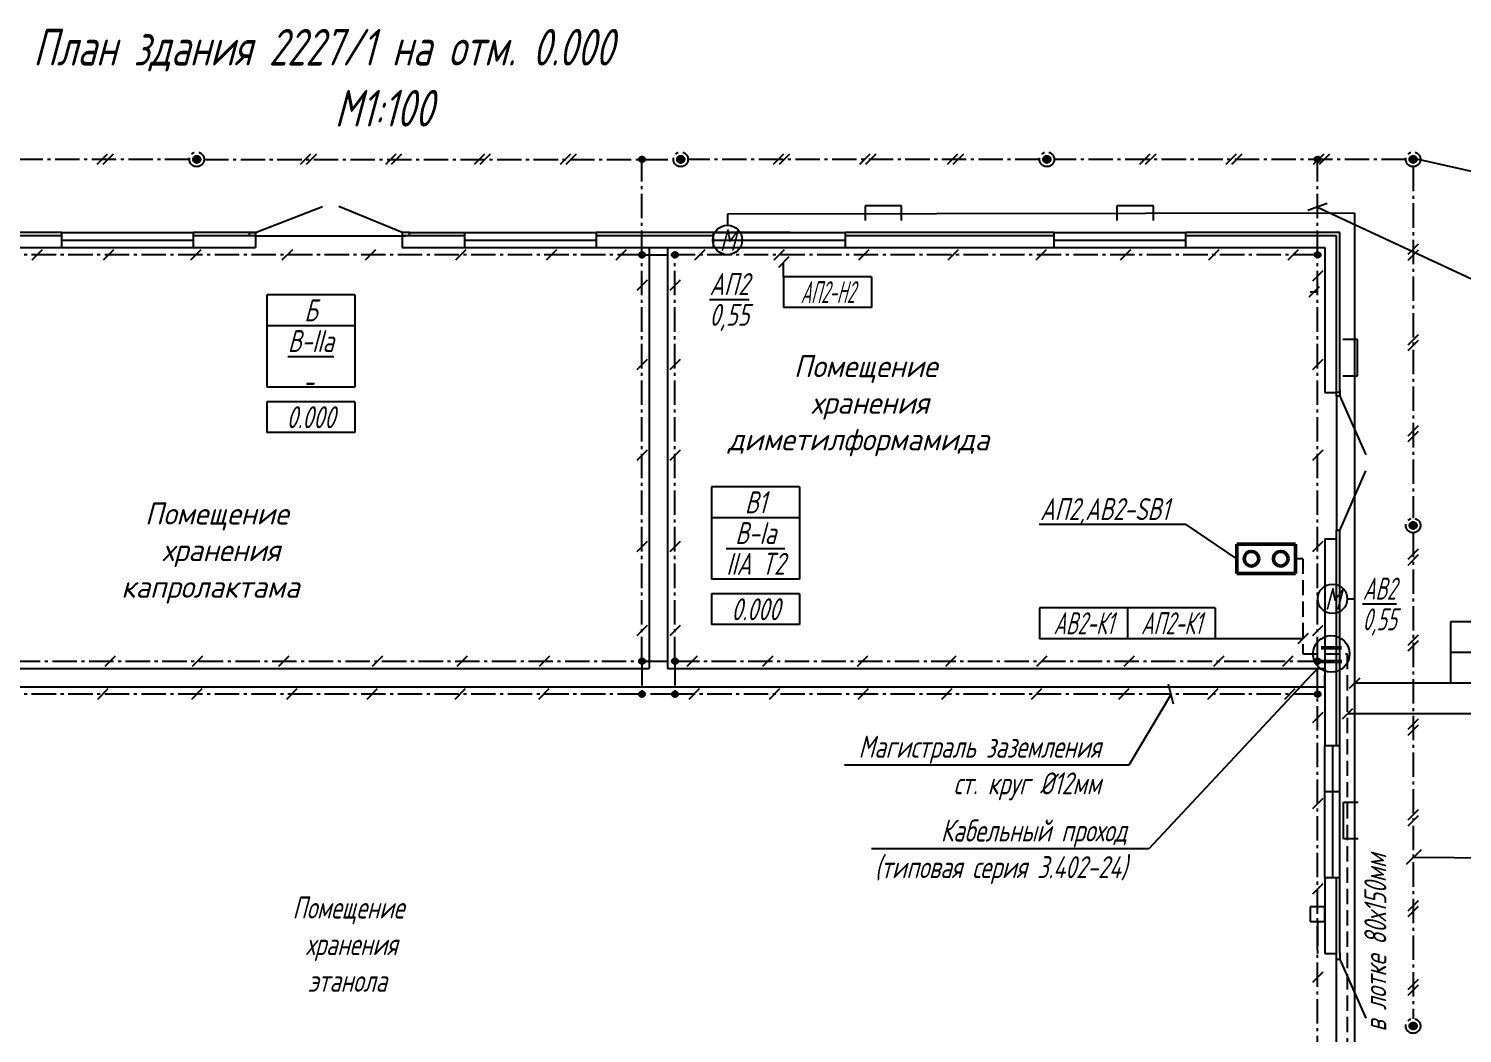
# Model space of a CAD drawing. Header units: millimetres. Extents: x 6735 to 13224, y -12144 to -9633.
# Drawn here: x 12263.8 to 12733.6, y -10425.7 to -10096.3 of the extents above; entities that cross this region are included whole.
import ezdxf
from ezdxf import colors
from ezdxf.entities.mleader import LeaderData, LeaderLine
from ezdxf.math import Vec2, Vec3

# ---------------------------------------------------------------- set-up
doc = ezdxf.new("R2010")
doc.units = ezdxf.units.MM
doc.linetypes.add('gost5', pattern=[7, 5, -2, 0])
doc.linetypes.add('gost6', pattern=[12, 8, -1.5, 1, -1.5])
for name, color, linetype, lineweight in [('Заземление (Вновь)', 6, 'gost6', 50), ('КаБель контрольный (Вновь)', 142, 'gost5', 60), ('КаБель силовой (Вновь)', 1, 'Continuous', 60), ('Линия выноска', 137, 'Continuous', 25), ('Рамка тонкая', 5, 'Continuous', 25), ('Строительный', 251, 'Continuous', 13), ('Текст', 2, 'Continuous', 25), ('Эл. аппараты (Вновь)', 93, 'Continuous', 50), ('ЭлектрооБорудование (Вновь)', 160, 'Continuous', 60)]:
    doc.layers.add(name, color=color, linetype=linetype, lineweight=lineweight)
doc.styles.add('Simplex', font='simplex.shx', dxfattribs={"width": 0.7, "oblique": 15})

# ---------------------------------------------------------------- blocks, each defined once
blk = doc.blocks.new('A$C629C7F59')
at = {"layer": 'Эл. аппараты (Вновь)'}
for p, q in [((0, 8), (0, 0)), ((4, 8), (0, 8)), ((4, 0), (4, 8)), ((0, 0), (4, 0))]:
    blk.add_line(p, q, dxfattribs=at)
for centre in [(2, 6), (2, 2)]:
    blk.add_circle(centre, 1, dxfattribs=at)
blk = doc.blocks.new('_None')
blk = doc.blocks.new('A$C11954CC4')
at = {"layer": 'Линия выноска', "color": 161}
for p, q in [((12, 4.2), (0, 4.2)), ((0, 4.2), (0, 0)), ((12, 4.2), (12, 0)), ((12, 0), (0, 0))]:
    blk.add_line(p, q, dxfattribs=at)
blk = doc.blocks.new('_Oblique')
at = {"color": 0, "lineweight": -2}
blk.add_line((-0.5, -0.5), (0.5, 0.5), dxfattribs=at)
blk = doc.blocks.new('A$C710D2D3C')
at = {"layer": 'Рамка тонкая'}
for p, q in [((0, 0), (0, 2)), ((0, 2), (5, 2)), ((5, 2), (5, 0))]:
    blk.add_line(p, q, dxfattribs=at)
blk = doc.blocks.new('_DotBlank')
at = {"color": 0, "linetype": 'ByBlock', "lineweight": -2}
blk.add_line((-0.5, 0), (-1, 0), dxfattribs=at)
blk.add_circle((0, 0), 0.5, dxfattribs=at)

msp = doc.modelspace()

# ---------------------------------------------------------------- hatches: boundary and pattern name
at = {"layer": 'Заземление (Вновь)', "lineweight": 25}
for points in [[(12320.10132, -10139.1869, 1), (12317.70132, -10139.1869, 1)], [(12478.69332, -10139.1869, 1), (12476.29332, -10139.1869, 1)], [(12598.69332, -10139.1869, 1), (12596.29332, -10139.1869, 1)], [(12718.69332, -10139.1869, 1), (12716.29332, -10139.1869, 1)], [(12718.69332, -10259.1869, 1), (12716.29332, -10259.1869, 1)], [(12718.69332, -10423.2509, 1), (12716.29332, -10423.2509, 1)]]:
    msp.add_hatch(color=256, dxfattribs=at).paths.add_polyline_path(points)
h = msp.add_hatch(color=256, dxfattribs=at)
h.paths.add_polyline_path([(12464.80843, -10138.2269), (12464.80843, -10139.1869), (12465.76843, -10139.1869, 0.414213562)])
h.paths.add_polyline_path([(12464.80843, -10138.2269, 0.414213562), (12463.84843, -10139.1869), (12464.80843, -10139.1869)])
h.paths.add_polyline_path([(12465.76843, -10139.1869), (12464.80843, -10139.1869), (12463.84843, -10139.1869, 1)])
h = msp.add_hatch(color=256, dxfattribs=at)
h.paths.add_polyline_path([(12686.19732, -10138.2269), (12686.19732, -10139.1869), (12687.15732, -10139.1869, 0.414213562)])
h.paths.add_polyline_path([(12686.19732, -10138.2269, 0.414213562), (12685.23732, -10139.1869), (12686.19732, -10139.1869)])
h.paths.add_polyline_path([(12687.15732, -10139.1869), (12686.19732, -10139.1869), (12685.23732, -10139.1869, 1)])
h = msp.add_hatch(color=256, dxfattribs=at)
h.paths.add_polyline_path([(12464.80843, -10169.5229), (12464.80843, -10170.4829), (12465.76843, -10170.4829, 0.414213562)])
h.paths.add_polyline_path([(12464.80843, -10169.5229, 0.414213562), (12463.84843, -10170.4829), (12464.80843, -10170.4829)])
h.paths.add_polyline_path([(12465.76843, -10170.4829), (12464.80843, -10170.4829), (12463.84843, -10170.4829, 1)])
h = msp.add_hatch(color=256, dxfattribs=at)
h.paths.add_polyline_path([(12475.61955, -10169.5229), (12475.61955, -10170.4829), (12476.57955, -10170.4829, 0.414213562)])
h.paths.add_polyline_path([(12475.61955, -10169.5229, 0.414213562), (12474.65955, -10170.4829), (12475.61955, -10170.4829)])
h.paths.add_polyline_path([(12476.57955, -10170.4829), (12475.61955, -10170.4829), (12474.65955, -10170.4829, 1)])
h = msp.add_hatch(color=256, dxfattribs=at)
h.paths.add_polyline_path([(12686.19732, -10169.5229), (12686.19732, -10170.4829), (12687.15732, -10170.4829, 0.414213562)])
h.paths.add_polyline_path([(12686.19732, -10169.5229, 0.414213562), (12685.23732, -10170.4829), (12686.19732, -10170.4829)])
h.paths.add_polyline_path([(12687.15732, -10170.4829), (12686.19732, -10170.4829), (12685.23732, -10170.4829, 1)])
h = msp.add_hatch(color=256, dxfattribs=at)
h.paths.add_polyline_path([(12464.80843, -10302.7229), (12464.80843, -10303.6829), (12465.76843, -10303.6829, 0.414213562)])
h.paths.add_polyline_path([(12464.80843, -10302.7229, 0.414213562), (12463.84843, -10303.6829), (12464.80843, -10303.6829)])
h.paths.add_polyline_path([(12465.76843, -10303.6829), (12464.80843, -10303.6829), (12463.84843, -10303.6829, 1)])
h = msp.add_hatch(color=256, dxfattribs=at)
h.paths.add_polyline_path([(12475.61955, -10302.7229), (12475.61955, -10303.6829), (12476.57955, -10303.6829, 0.414213562)])
h.paths.add_polyline_path([(12475.61955, -10302.7229, 0.414213562), (12474.65955, -10303.6829), (12475.61955, -10303.6829)])
h.paths.add_polyline_path([(12476.57955, -10303.6829), (12475.61955, -10303.6829), (12474.65955, -10303.6829, 1)])
h = msp.add_hatch(color=256, dxfattribs=at)
h.paths.add_polyline_path([(12686.19732, -10302.7229), (12686.19732, -10303.6829), (12687.15732, -10303.6829, 0.414213562)])
h.paths.add_polyline_path([(12686.19732, -10302.7229, 0.414213562), (12685.23732, -10303.6829), (12686.19732, -10303.6829)])
h.paths.add_polyline_path([(12687.15732, -10303.6829), (12686.19732, -10303.6829), (12685.23732, -10303.6829, 1)])
h = msp.add_hatch(color=256, dxfattribs=at)
h.paths.add_polyline_path([(12464.80843, -10313.5229), (12464.80843, -10314.4829), (12465.76843, -10314.4829, 0.414213562)])
h.paths.add_polyline_path([(12464.80843, -10313.5229, 0.414213562), (12463.84843, -10314.4829), (12464.80843, -10314.4829)])
h.paths.add_polyline_path([(12465.76843, -10314.4829), (12464.80843, -10314.4829), (12463.84843, -10314.4829, 1)])
h = msp.add_hatch(color=256, dxfattribs=at)
h.paths.add_polyline_path([(12475.61955, -10313.5229), (12475.61955, -10314.4829), (12476.57955, -10314.4829, 0.414213562)])
h.paths.add_polyline_path([(12475.61955, -10313.5229, 0.414213562), (12474.65955, -10314.4829), (12475.61955, -10314.4829)])
h.paths.add_polyline_path([(12476.57955, -10314.4829), (12475.61955, -10314.4829), (12474.65955, -10314.4829, 1)])
h = msp.add_hatch(color=256, dxfattribs=at)
h.paths.add_polyline_path([(12686.19732, -10313.5229), (12686.19732, -10314.4829), (12687.15732, -10314.4829, 0.414213562)])
h.paths.add_polyline_path([(12686.19732, -10313.5229, 0.414213562), (12685.23732, -10314.4829), (12686.19732, -10314.4829)])
h.paths.add_polyline_path([(12687.15732, -10314.4829), (12686.19732, -10314.4829), (12685.23732, -10314.4829, 1)])

# ---------------------------------------------------------------- linework, layer by layer
for p, q in [((12289.59933, -10137.48984), (12286.20522, -10140.88396)), ((12291.51933, -10137.48984), (12288.12522, -10140.88396)), ((12356.22473, -10137.48984), (12352.83062, -10140.88396)), ((12358.14473, -10137.48984), (12354.75062, -10140.88396)), ((12384.10713, -10137.48984), (12380.71302, -10140.88396)), ((12386.02713, -10137.48984), (12382.63302, -10140.88396)), ((12413.19295, -10137.48984), (12409.79884, -10140.88396)), ((12415.11295, -10137.48984), (12411.71884, -10140.88396)), ((12441.34488, -10137.48984), (12437.95076, -10140.88396)), ((12443.26488, -10137.48984), (12439.87076, -10140.88396)), ((12511.2231, -10137.48984), (12507.82899, -10140.88396)), ((12513.1431, -10137.48984), (12509.74899, -10140.88396)), ((12539.50665, -10137.48984), (12536.11254, -10140.88396)), ((12541.42665, -10137.48984), (12538.03254, -10140.88396)), ((12568.19133, -10137.48984), (12564.79722, -10140.88396)), ((12570.11133, -10137.48984), (12566.71722, -10140.88396)), ((12631.2231, -10137.48984), (12627.82899, -10140.88396)), ((12633.1431, -10137.48984), (12629.74899, -10140.88396)), ((12659.50665, -10137.48984), (12656.11254, -10140.88396)), ((12661.42665, -10137.48984), (12658.03254, -10140.88396)), ((12688.19133, -10137.48984), (12684.79722, -10140.88396)), ((12690.11133, -10137.48984), (12686.71722, -10140.88396)), ((12316.50132, -10139.1869), (12201.30132, -10139.1869)), ((12321.30132, -10139.1869), (12475.09332, -10139.1869)), ((12464.80843, -10170.4829), (12464.80843, -10139.1869)), ((12595.09332, -10139.1869), (12479.89332, -10139.1869)), ((12715.09332, -10139.1869), (12599.89332, -10139.1869)), ((12686.19732, -10170.4829), (12686.19732, -10139.1869)), ((12717.49332, -10141.5869), (12717.49332, -10256.7869)), ((12464.80843, -10170.4829), (12259.60843, -10170.4829)), ((12268.22444, -10168.78584), (12264.83033, -10172.17996)), ((12291.67452, -10168.78584), (12288.2804, -10172.17996)), ((12320.24352, -10168.78584), (12316.8494, -10172.17996)), ((12350.23764, -10168.78584), (12346.84352, -10172.17996)), ((12377.50517, -10168.78584), (12374.11106, -10172.17996)), ((12407.09042, -10168.78584), (12403.69631, -10172.17996)), ((12436.7759, -10168.78584), (12433.38178, -10172.17996)), ((12459.6681, -10168.78584), (12456.27398, -10172.17996)), ((12464.80843, -10303.6829), (12464.80843, -10170.4829)), ((12464.80843, -10170.4829), (12475.61955, -10170.4829)), ((12686.19732, -10170.4829), (12475.61955, -10170.4829)), ((12475.61955, -10303.6829), (12475.61955, -10170.4829)), ((12485.36464, -10168.78584), (12481.97053, -10172.17996)), ((12511.41765, -10168.78584), (12508.02354, -10172.17996)), ((12539.19379, -10168.78584), (12535.79968, -10172.17996)), ((12568.46026, -10168.78584), (12565.06615, -10172.17996)), ((12597.21039, -10168.78584), (12593.81628, -10172.17996)), ((12624.92736, -10168.78584), (12621.53325, -10172.17996)), ((12653.84944, -10168.78584), (12650.45533, -10172.17996)), ((12679.84497, -10168.78584), (12676.45086, -10172.17996)), ((12686.19732, -10303.6829), (12686.19732, -10170.4829)), ((12719.19037, -10167.01151), (12715.79626, -10170.40563)), ((12719.19037, -10168.93151), (12715.79626, -10172.32563)), ((12687.89437, -10175.70374), (12684.50026, -10179.09785)), ((12466.47975, -10178.78421), (12463.08564, -10182.17832)), ((12477.29086, -10178.78421), (12473.89675, -10182.17832)), ((12719.19037, -10196.68168), (12715.79626, -10200.07579)), ((12719.19037, -10198.60168), (12715.79626, -10201.99579)), ((12466.47975, -10204.76692), (12463.08564, -10208.16104)), ((12477.29086, -10204.76692), (12473.89675, -10208.16104)), ((12687.89437, -10204.76692), (12684.50026, -10208.16104)), ((12719.19037, -10226.4902), (12715.79626, -10229.88431)), ((12719.19037, -10228.4102), (12715.79626, -10231.80431)), ((12466.47975, -10234.49979), (12463.08564, -10237.8939)), ((12477.29086, -10234.49979), (12473.89675, -10237.8939)), ((12687.89437, -10234.49979), (12684.50026, -10237.8939)), ((12466.47975, -10264.39137), (12463.08564, -10267.78548)), ((12477.29086, -10264.39137), (12473.89675, -10267.78548)), ((12687.89437, -10264.39137), (12684.50026, -10267.78548)), ((12717.49332, -10261.5869), (12717.49332, -10420.8509)), ((12719.19037, -10266.94379), (12715.79626, -10270.3379)), ((12719.19037, -10268.86379), (12715.79626, -10272.2579)), ((12466.47975, -10291.98355), (12463.08564, -10295.37767)), ((12477.29086, -10291.98355), (12473.89675, -10295.37767)), ((12687.89437, -10291.98355), (12684.50026, -10295.37767)), ((12719.19037, -10295.12288), (12715.79626, -10298.51699)), ((12719.19037, -10297.04288), (12715.79626, -10300.43699)), ((12292.13845, -10301.98584), (12288.74433, -10305.37996)), ((12320.83327, -10301.98584), (12317.43916, -10305.37996)), ((12349.09315, -10301.98584), (12345.69903, -10305.37996)), ((12379.7444, -10301.98584), (12376.35029, -10305.37996)), ((12407.56957, -10301.98584), (12404.17545, -10305.37996)), ((12434.52508, -10301.98584), (12431.13096, -10305.37996)), ((12482.88077, -10301.98584), (12479.48666, -10305.37996)), ((12507.6625, -10301.98584), (12504.26839, -10305.37996)), ((12538.74846, -10301.98584), (12535.35435, -10305.37996)), ((12567.66064, -10301.98584), (12564.26653, -10305.37996)), ((12597.44223, -10301.98584), (12594.04812, -10305.37996)), ((12626.13682, -10301.98584), (12622.7427, -10305.37996)), ((12655.4837, -10301.98584), (12652.08959, -10305.37996)), ((12678.09165, -10301.98584), (12674.69754, -10305.37996)), ((12259.60843, -10303.6829), (12464.80843, -10303.6829)), ((12464.80843, -10303.6829), (12464.80843, -10314.4829)), ((12464.80843, -10303.6829), (12475.61955, -10303.6829)), ((12475.61955, -10303.6829), (12686.19732, -10303.6829)), ((12475.61955, -10303.6829), (12475.61955, -10314.4829)), ((12686.19732, -10314.4829), (12686.19732, -10303.6829)), ((12464.80843, -10314.4829), (12259.60843, -10314.4829)), ((12289.74731, -10312.78584), (12286.3532, -10316.17996)), ((12320.61568, -10312.78584), (12317.22156, -10316.17996)), ((12351.70163, -10312.78584), (12348.30752, -10316.17996)), ((12378.00532, -10312.78584), (12374.61121, -10316.17996)), ((12406.91726, -10312.78584), (12403.52315, -10316.17996)), ((12434.30772, -10312.78584), (12430.91361, -10316.17996)), ((12475.61955, -10314.4829), (12464.80843, -10314.4829)), ((12686.19732, -10314.4829), (12475.61955, -10314.4829)), ((12483.53283, -10312.78584), (12480.13872, -10316.17996)), ((12509.83628, -10312.78584), (12506.44217, -10316.17996)), ((12538.96581, -10312.78584), (12535.5717, -10316.17996)), ((12566.35627, -10312.78584), (12562.96216, -10316.17996)), ((12595.70316, -10312.78584), (12592.30905, -10316.17996)), ((12624.39774, -10312.78584), (12621.00363, -10316.17996)), ((12653.52728, -10312.78584), (12650.13316, -10316.17996)), ((12678.74396, -10312.78584), (12675.34984, -10316.17996)), ((12686.19732, -10530.4349), (12686.19732, -10314.4829)), ((12687.89437, -10320.51499), (12684.50026, -10323.9091)), ((12719.19037, -10322.71902), (12715.79626, -10326.11314)), ((12719.19037, -10324.63902), (12715.79626, -10328.03314)), ((12687.89437, -10348.62669), (12684.50026, -10352.0208)), ((12719.19037, -10352.38918), (12715.79626, -10355.7833)), ((12719.19037, -10354.30918), (12715.79626, -10357.7033)), ((12687.89437, -10376.68062), (12684.50026, -10380.07474)), ((12719.19037, -10382.19771), (12715.79626, -10385.59182)), ((12719.19037, -10384.11771), (12715.79626, -10387.51182)), ((12686.20843, -10388.97595), (12686.20843, -10399.43125)), ((12687.89437, -10405.56961), (12684.50026, -10408.96373)), ((12719.19037, -10407.95513), (12715.79626, -10411.34924)), ((12719.19037, -10409.87513), (12715.79626, -10413.26924))]:
    msp.add_line(p, q, dxfattribs=at)
for centre, radius in [((12318.90132, -10139.1869), 2.4), ((12318.90132, -10139.1869), 1.2), ((12477.49332, -10139.1869), 2.4), ((12477.49332, -10139.1869), 1.2), ((12597.49332, -10139.1869), 2.4), ((12597.49332, -10139.1869), 1.2), ((12717.49332, -10139.1869), 2.4), ((12717.49332, -10139.1869), 1.2), ((12464.80843, -10139.1869), 0.96), ((12686.19732, -10139.1869), 0.96), ((12464.80843, -10170.4829), 0.96), ((12475.61955, -10170.4829), 0.96), ((12686.19732, -10170.4829), 0.96), ((12717.49332, -10259.1869), 2.4), ((12717.49332, -10259.1869), 1.2), ((12464.80843, -10303.6829), 0.96), ((12475.61955, -10303.6829), 0.96), ((12686.19732, -10303.6829), 0.96), ((12464.80843, -10314.4829), 0.96), ((12475.61955, -10314.4829), 0.96), ((12686.19732, -10314.4829), 0.96), ((12717.49332, -10423.2509), 2.4), ((12717.49332, -10423.2509), 1.2)]:
    msp.add_circle(centre, radius, dxfattribs=at)
at = {"layer": 'КаБель контрольный (Вновь)', "lineweight": 25}
for p, q in [((12681.39732, -10270.0829), (12678.99732, -10270.0829)), ((12681.39732, -10270.0829), (12681.39732, -10301.2829)), ((12681.39732, -10301.2829), (12695.89332, -10301.2829)), ((12695.89332, -10301.2829), (12695.89332, -10684.1309))]:
    msp.add_line(p, q, dxfattribs=at)
at = {"layer": 'КаБель силовой (Вновь)', "lineweight": 25}
for p, q in [((12698.29332, -10156.83946), (12492.81746, -10157.131)), ((12698.29332, -10156.83946), (12698.29332, -10686.5309)), ((12492.81746, -10157.131), (12492.81746, -10160.79868)), ((12686.19732, -10182.70337), (12683.79732, -10182.70337)), ((12695.91573, -10283.22717), (12698.29332, -10283.22717))]:
    msp.add_line(p, q, dxfattribs=at)
at = {"layer": 'КаБель силовой (Вновь)', "color": 3, "lineweight": 50}
for p, q in [((12694.05816, -10299.2441), (12687.36997, -10299.2441)), ((12694.18701, -10303.73325), (12687.49882, -10303.73325))]:
    msp.add_line(p, q, dxfattribs=at)
at = {"layer": 'Линия выноска', "color": 161, "lineweight": 25}
for p, q in [((12512.92029, -10171.18584), (12509.52618, -10174.57996)), ((12511.22324, -10177.6829), (12511.22324, -10172.8829)), ((12686.70948, -10181.00631), (12683.31537, -10184.40042)), ((12652.59732, -10296.2429), (12681.39732, -10296.2429)), ((12683.09437, -10294.54584), (12679.70026, -10297.93996)), ((12699.99037, -10309.18581), (12696.59626, -10312.57993)), ((12731.89332, -10310.8829), (12698.29332, -10310.88287)), ((12697.59037, -10319.26584), (12694.19626, -10322.65996)), ((12765.49332, -10320.9629), (12695.89332, -10320.9629))]:
    msp.add_line(p, q, dxfattribs=at)
at = {"layer": 'Линия выноска', "lineweight": 25}
for p, q in [((12341.87231, -10183.61922), (12341.87231, -10193.69922)), ((12370.67231, -10183.61922), (12341.87231, -10183.61922)), ((12370.67231, -10183.61922), (12370.67231, -10193.69922)), ((12341.87231, -10193.69922), (12341.87231, -10213.85922)), ((12370.67231, -10193.69922), (12341.87231, -10193.69922)), ((12370.67231, -10193.69922), (12370.67231, -10213.85922)), ((12370.67231, -10213.85922), (12341.87231, -10213.85922)), ((12341.87231, -10218.65922), (12341.87231, -10228.73922)), ((12370.67231, -10218.65922), (12341.87231, -10218.65922)), ((12370.67231, -10218.65922), (12370.67231, -10228.73922)), ((12370.67231, -10228.73922), (12341.87231, -10228.73922)), ((12487.61955, -10246.5629), (12487.61955, -10256.6429)), ((12516.41955, -10246.5629), (12487.61955, -10246.5629)), ((12516.41955, -10246.5629), (12516.41955, -10256.6429)), ((12487.61955, -10256.6429), (12487.61955, -10276.8029)), ((12516.41955, -10256.6429), (12487.61955, -10256.6429)), ((12516.41955, -10256.6429), (12516.41955, -10276.8029)), ((12516.41955, -10276.8029), (12487.61955, -10276.8029)), ((12487.61955, -10281.6029), (12487.61955, -10291.6829)), ((12516.41955, -10281.6029), (12487.61955, -10281.6029)), ((12516.41955, -10281.6029), (12516.41955, -10291.6829)), ((12516.41955, -10291.6829), (12487.61955, -10291.6829))]:
    msp.add_line(p, q, dxfattribs=at)
at = {"layer": 'Строительный', "lineweight": 25, "ltscale": 100}
for p, q in [((12338.20843, -10163.1869), (12360.14675, -10154.63803)), ((12386.20843, -10163.1869), (12365.42575, -10154.63803)), ((12274.60843, -10164.2429), (12197.84171, -10164.2429)), ((12274.60843, -10163.1869), (12200.63204, -10163.1869)), ((12274.60843, -10163.1869), (12317.80843, -10163.1869)), ((12274.60843, -10163.1869), (12274.60843, -10168.0829)), ((12274.60843, -10165.6349), (12317.80843, -10165.6349)), ((12338.20843, -10163.1869), (12317.80843, -10163.1869)), ((12317.80843, -10168.0829), (12317.80843, -10163.1869)), ((12338.20843, -10164.2429), (12317.80843, -10164.2429)), ((12336.08826, -10163.1869), (12338.20843, -10163.1869)), ((12336.08826, -10163.1869), (12336.08826, -10164.2429)), ((12338.20843, -10163.1869), (12338.20843, -10168.0829)), ((12338.20843, -10164.2429), (12386.20843, -10164.2429)), ((12388.5974, -10163.1869), (12386.20843, -10163.1869)), ((12386.20843, -10163.1869), (12386.20843, -10168.0829)), ((12406.60843, -10164.2429), (12386.20843, -10164.2429)), ((12386.20843, -10164.2429), (12387.31711, -10164.2429)), ((12388.5974, -10164.2429), (12388.5974, -10163.1869)), ((12388.5974, -10163.1869), (12406.60843, -10163.1869)), ((12406.60843, -10163.1869), (12406.60843, -10168.0829)), ((12406.60843, -10163.1869), (12449.80843, -10163.1869)), ((12406.60843, -10165.6349), (12449.80843, -10165.6349)), ((12513.40843, -10163.1869), (12449.80843, -10163.1869)), ((12449.80843, -10163.1869), (12449.80843, -10168.0829)), ((12488.24887, -10164.2429), (12449.80843, -10164.2429)), ((12488.24887, -10163.1869), (12531.44887, -10163.1869)), ((12488.24887, -10168.0829), (12488.24887, -10163.1869)), ((12488.24887, -10165.6349), (12531.44887, -10165.6349)), ((12599.80843, -10163.1869), (12531.44887, -10163.1869)), ((12531.44887, -10168.0829), (12531.44887, -10163.1869)), ((12599.80843, -10164.2429), (12531.44887, -10164.2429)), ((12599.80843, -10163.1869), (12599.80843, -10168.0829)), ((12599.80843, -10163.1869), (12643.00843, -10163.1869)), ((12599.80843, -10165.6349), (12643.00843, -10165.6349)), ((12693.49332, -10163.1869), (12643.00843, -10163.1869)), ((12643.00843, -10168.0829), (12643.00843, -10163.1869)), ((12692.43732, -10164.2429), (12643.00843, -10164.2429)), ((12692.43732, -10216.80646), (12692.43732, -10164.2429)), ((12693.49332, -10215.6185), (12693.49332, -10163.1869)), ((12200.63204, -10168.0829), (12274.60843, -10168.0829)), ((12274.60843, -10168.0829), (12317.80843, -10168.0829)), ((12317.80843, -10168.0829), (12338.20843, -10168.0829)), ((12386.20843, -10168.0829), (12406.60843, -10168.0829)), ((12406.60843, -10168.0829), (12449.80843, -10168.0829)), ((12449.80843, -10168.0829), (12513.40843, -10168.0829)), ((12467.20843, -10168.0829), (12467.20843, -10306.0829)), ((12473.19732, -10168.0829), (12473.19732, -10306.0829)), ((12488.24887, -10168.0829), (12531.44887, -10168.0829)), ((12531.44887, -10168.0829), (12599.80843, -10168.0829)), ((12599.80843, -10168.0829), (12643.00843, -10168.0829)), ((12643.00843, -10168.0829), (12688.59732, -10168.0829)), ((12688.59732, -10168.0829), (12688.59732, -10215.6185)), ((12688.59732, -10215.6185), (12692.43732, -10215.6185)), ((12693.49332, -10215.6185), (12692.43732, -10215.6185)), ((12693.49332, -10216.80646), (12692.43732, -10216.80646)), ((12692.43732, -10216.80646), (12692.43732, -10260.82817)), ((12693.49332, -10214.68628), (12693.49332, -10216.80646)), ((12693.49332, -10216.80646), (12702.04218, -10236.04679)), ((12693.49332, -10260.82817), (12702.04218, -10241.32578)), ((12688.59732, -10263.6185), (12688.59732, -10331.38493)), ((12688.59732, -10263.6185), (12692.43732, -10263.6185)), ((12692.43732, -10331.38493), (12692.43732, -10260.82817)), ((12693.49332, -10260.82817), (12692.43732, -10260.82817)), ((12693.49332, -10263.6185), (12693.49332, -10260.82817)), ((12693.49332, -10331.38493), (12693.49332, -10263.6185)), ((12257.20843, -10306.0829), (12467.20843, -10306.0829)), ((12473.19732, -10306.0829), (12688.59732, -10306.0829)), ((12688.59732, -10312.0829), (12688.59732, -10308.2429)), ((12107.79732, -10312.0829), (12688.59732, -10312.0829)), ((12688.59732, -10312.0829), (12688.59732, -10312.0829)), ((12693.49332, -10331.38493), (12688.59732, -10331.38493)), ((12688.59732, -10374.58493), (12688.59732, -10331.38493)), ((12691.04532, -10331.38493), (12691.04532, -10374.58493)), ((12693.49332, -10374.58493), (12693.49332, -10331.38493)), ((12693.49332, -10374.58493), (12693.49332, -10331.38493)), ((12688.59732, -10346.37489), (12693.49332, -10346.37489)), ((12688.59732, -10374.58493), (12688.59732, -10399.43125)), ((12688.59732, -10374.58493), (12693.49332, -10374.58493)), ((12692.43732, -10401.41637), (12692.43732, -10374.58493)), ((12693.49332, -10399.43125), (12693.49332, -10374.58493)), ((12688.59732, -10384.17595), (12683.79732, -10384.17595)), ((12683.79732, -10384.17595), (12683.79732, -10388.97595)), ((12688.59732, -10388.97595), (12688.59732, -10384.17595)), ((12683.79732, -10388.97595), (12688.59732, -10388.97595)), ((12688.59732, -10399.43125), (12692.43732, -10399.43125)), ((12693.49332, -10399.2962), (12693.49332, -10401.41637)), ((12693.49332, -10401.41637), (12692.43732, -10401.41637)), ((12692.43732, -10445.43809), (12692.43732, -10401.41637)), ((12693.49332, -10401.41637), (12702.04218, -10420.6567))]:
    msp.add_line(p, q, dxfattribs=at)
at = {"layer": 'ЭлектрооБорудование (Вновь)', "lineweight": 25}
for centre in [(12492.81746, -10165.6349), (12691.07951, -10283.22717)]:
    msp.add_circle(centre, 4.83622, dxfattribs=at)

# ---------------------------------------------------------------- block references
at = {"lineweight": 25, "xscale": 2.4, "yscale": 2.4, "zscale": 2.4, "rotation": 90}
msp.add_blockref('A$C629C7F59', (12678.91332, -10274.8831), dxfattribs=at)
at = {"layer": 'КаБель силовой (Вновь)', "lineweight": 25, "yscale": 2.4, "zscale": 2.4}
for name, p, xscale in [('A$C710D2D3C', (12549.8954, -10159.20659), -2.4), ('A$C710D2D3C', (12632.38304, -10159.20659), -2.4), ('A$C11954CC4', (12511.22327, -10187.76287), 2.4), ('A$C11954CC4', (12595.06976, -10296.29052), 2.4), ('A$C11954CC4', (12623.86976, -10296.29052), 2.4), ('A$C11954CC4', (12729.76804, -10300.84258), 2.4), ('A$C11954CC4', (12729.76804, -10310.88819), 2.4)]:
    msp.add_blockref(name, p, dxfattribs=dict(at, xscale=xscale))
for p, xscale, rotation in [((12694.50495, -10210.17657), -2.4, 270), ((12699.49332, -10361.91282), 2.4, 90)]:
    msp.add_blockref('A$C710D2D3C', p, dxfattribs=dict(at, xscale=xscale, rotation=rotation))

# ---------------------------------------------------------------- texts
at = {"layer": 'Текст', "lineweight": 25, "style": 'Simplex', "oblique": 15, "width": 0.7}
msp.add_text('в лотке 80х150мм', height=7.2, rotation=90, dxfattribs=at).set_placement((12708.71732, -10425.08565))
at = {"layer": 'Текст', "lineweight": 25, "style": 'Simplex'}
for s, width, insert, char_height, attachment_point in [('\\pi47.49853;План здания 2227/1 на отм. 0.000\\P\\pi146.29853;М1:100', 335.2, (12217.78961, -10112.42801), 12, 4), ('\\A1;\\SАП2/0,55;', 3.5, (12493.39562, -10185.10506), 7.2, 5), ('{\\W0.5;АП2-Н2}', 3.5, (12525.62324, -10182.7229), 7.2, 5), ('Б', 3.5, (12356.27231, -10188.65922), 7.2, 5), ('\\A1;\\SВ-IIа/_;', 3.5, (12356.27231, -10203.77922), 7.2, 5), ('\\pi-5.86714;{\\W0.9;Помещение \\P\\pi-0.18451;хранения \\P\\pi-27.46011;диметилформамида}', 43.5, (12520.43356, -10219.94552), 7.2, 4), ('0.000', 3.5, (12356.27231, -10223.69922), 7.2, 5), ('В1', 3.5, (12502.01955, -10251.6029), 7.2, 5), ('\\pi-5.86714;{\\W0.9;Помещение \\P\\pi-0.18451;хранения \\P\\pi-13.60736;капролактама}', 43.5, (12307.80852, -10268.24816), 7.2, 4), ('\\A1;\\SВ-Iа/IIA T2;', 3.5, (12502.01955, -10266.7229), 7.2, 5), ('\\A1;{\\W0.6;\\SАВ2/0,55;}', 3.5, (12706.4895, -10284.9145), 7.2, 5), ('0.000', 3.5, (12502.01955, -10286.6429), 7.2, 5), ('{\\W0.6;АВ2-К1}', 3.5, (12609.46973, -10291.25055), 7.2, 5), ('{\\W0.6;АП2-К1}', 3.5, (12638.26973, -10291.25055), 7.2, 5), ('\\pi0.17066;Помещение \\P\\pi4.54692;хранения \\P\\pi5.28472;этанола', 43.5, (12350.08653, -10396.42106), 7.2, 4)]:
    msp.add_mtext_dynamic_manual_height_columns(s, width=width, gutter_width=12.5, heights=[0], dxfattribs=dict(at, insert=insert, char_height=char_height, attachment_point=attachment_point))
at = {"layer": 'ЭлектрооБорудование (Вновь)', "lineweight": 25, "char_height": 7.2, "attachment_point": 5, "style": 'Simplex'}
for insert in [(12492.81746, -10165.6349), (12691.07951, -10283.22717)]:
    msp.add_mtext_dynamic_manual_height_columns('М', width=3.0147096, gutter_width=12.5, heights=[0], dxfattribs=dict(at, insert=insert))

# ---------------------------------------------------------------- leaders
at = {"layer": 'Линия выноска', "lineweight": 25}
ml = msp.add_multileader_mtext('Standard', dxfattribs=at)
ml.set_content('Верт. заземлитель \\Pст. круг %%C18мм, L=5м', color=2, style='Simplex')
ml.set_leader_properties()
ml.set_arrow_properties(name='NONE')
ml.build(insert=Vec2(0, 0))
ml.multileader.update_dxf_attribs({"text_left_attachment_type": 6, "text_right_attachment_type": 6, "dogleg_length": 0.62405, "arrow_head_size": 1.44})
ctx = ml.context
ctx.base_point, ctx.char_height, ctx.arrow_head_size, ctx.landing_gap_size, ctx.plane_origin = Vec3(12778.07388, -10152.29999), 7.2, 1.44, 4.8, Vec3(12815.13187, -10095.80691)
ctx.left_attachment, ctx.right_attachment = 6, 6
notes = []
notes.append((ctx, [(0, (1, 1, 0), (12777.32502, -10152.29999), (1, 0), 0.74886, [(0, [(12717.67564, -10138.77588)], 0, [])])]))
ctx.mtext.insert, ctx.mtext.flow_direction = Vec3(12782.87388, -10142.69999), 5
ml = msp.add_multileader_mtext('Standard', dxfattribs=at)
ml.set_content('Ввод в здание \\Pст. круг %%C16мм', color=2, style='Simplex')
ml.set_leader_properties()
ml.set_arrow_properties(name='OBLIQUE')
ml.build(insert=Vec2(0, 0))
ml.multileader.update_dxf_attribs({"text_left_attachment_type": 6, "text_right_attachment_type": 6, "dogleg_length": 0.62405, "arrow_head_size": 4.8})
ctx = ml.context
ctx.base_point, ctx.char_height, ctx.arrow_head_size, ctx.landing_gap_size, ctx.plane_origin = Vec3(12784.35805, -10198.60453), 7.2, 4.8, 4.8, Vec3(12701.44454, -10115.48675)
ctx.left_attachment, ctx.right_attachment = 6, 6
notes.append((ctx, [(0, (1, 1, 0), (12780.01879, -10198.60453), (1, 0), 4.33927, [(0, [(12686.19732, -10154.8349)], 0, [])])]))
ctx.mtext.insert, ctx.mtext.flow_direction = Vec3(12789.15805, -10189.00453), 5
ml = msp.add_multileader_mtext('Standard', dxfattribs=at)
ml.set_content('АП2,АВ2-SB1', color=2, style='Simplex')
ml.set_leader_properties()
ml.set_arrow_properties(name='NONE')
ml.build(insert=Vec2(0, 0))
ml.multileader.update_dxf_attribs({"text_left_attachment_type": 6, "text_right_attachment_type": 6, "dogleg_length": 0.62405, "arrow_head_size": 1.44})
ctx = ml.context
ctx.base_point, ctx.char_height, ctx.arrow_head_size, ctx.landing_gap_size, ctx.plane_origin = Vec3(12582.56832, -10258.86484), 7.2, 1.44, 4.8, Vec3(12547.95924, -10254.49054)
ctx.left_attachment, ctx.right_attachment, ctx.text_align_type = 6, 6, 2
notes.append((ctx, [(1, (1, 1, 0), (12643.08641, -10258.86484), (-1, 0), 0.74886, [(0, [(12659.71332, -10270.0829)], 0, [])])]))
ctx.mtext.insert, ctx.mtext.width, ctx.mtext.alignment, ctx.mtext.flow_direction = Vec3(12637.53755, -10250.22484), 59.2892342, 3, 5
ml = msp.add_multileader_mtext('Standard', dxfattribs=at)
ml.set_content('Кабельный проход\\P(типовая серия 3.402-24)', color=2, style='Simplex')
ml.set_leader_properties()
ml.set_arrow_properties(name='DOTBLANK')
ml.build(insert=Vec2(0, 0))
ml.multileader.update_dxf_attribs({"text_left_attachment_type": 6, "text_right_attachment_type": 6, "dogleg_length": 1, "arrow_head_size": 12})
ctx = ml.context
ctx.base_point, ctx.char_height, ctx.arrow_head_size, ctx.landing_gap_size, ctx.plane_origin = Vec3(12511.2814, -10365.1876), 7.2, 12, 4.8, Vec3(12441.16153, -10246.31329)
ctx.left_attachment, ctx.right_attachment, ctx.text_align_type = 6, 6, 2
notes.append((ctx, [(0, (1, 1, 0), (12630.88755, -10365.1876), (-1, 0), 2.4, [(0, [(12690.68728, -10301.2829)], 0, [])])]))
ctx.mtext.insert, ctx.mtext.alignment, ctx.mtext.flow_direction = Vec3(12623.68755, -10355.5876), 3, 5
ml = msp.add_multileader_mtext('Standard', dxfattribs=at)
ml.set_content('Магистраль заземления \\Pст. круг %%C12мм', color=2, style='Simplex')
ml.set_leader_properties()
ml.set_arrow_properties(name='OBLIQUE')
ml.build(insert=Vec2(0, 0))
ml.multileader.update_dxf_attribs({"text_left_attachment_type": 6, "text_right_attachment_type": 6, "dogleg_length": 0.62405, "arrow_head_size": 4.8})
ctx = ml.context
ctx.base_point, ctx.char_height, ctx.arrow_head_size, ctx.landing_gap_size, ctx.plane_origin = Vec3(12516.19054, -10337.7164), 7.2, 4.8, 4.8, Vec3(12701.44454, -10345.45722)
ctx.left_attachment, ctx.right_attachment, ctx.text_align_type = 6, 6, 2
notes.append((ctx, [(1, (1, 1, 0), (12624.29596, -10337.7164), (-1, 0), 4.33927, [(0, [(12638.17747, -10314.4829)], 0, [])])]))
ctx.mtext.insert, ctx.mtext.alignment, ctx.mtext.flow_direction = Vec3(12615.1567, -10328.1164), 3, 5
ml = msp.add_multileader_mtext('Standard', dxfattribs=at)
ml.set_content('Горизонт. заземлитель \\Pст. круг %%C18мм, h=-0,7м', color=2, style='Simplex')
ml.set_leader_properties()
ml.set_arrow_properties(name='OBLIQUE')
ml.build(insert=Vec2(0, 0))
ml.multileader.update_dxf_attribs({"text_left_attachment_type": 6, "text_right_attachment_type": 6, "dogleg_length": 0.62405, "arrow_head_size": 4.8})
ctx = ml.context
ctx.base_point, ctx.char_height, ctx.arrow_head_size, ctx.landing_gap_size, ctx.plane_origin = Vec3(12754.07004, -10368.1493), 7.2, 4.8, 4.8, Vec3(12797.18547, -10278.9325)
ctx.left_attachment, ctx.right_attachment = 6, 6
notes.append((ctx, [(0, (1, 1, 0), (12753.32118, -10368.1493), (1, 0), 0.74886, [(0, [(12717.67564, -10367.94413)], 0, [])])]))
ctx.mtext.insert, ctx.mtext.flow_direction = Vec3(12758.87004, -10358.5493), 5
for ctx, leaders in notes:
    for number, flags, end, landing, length, lines in leaders:
        leader = LeaderData()
        leader.index, (leader.has_last_leader_line, leader.has_dogleg_vector, leader.attachment_direction) = number, flags
        leader.last_leader_point, leader.dogleg_vector, leader.dogleg_length = Vec3(end), Vec3(landing), length
        for number, points, colour, breaks in lines:
            line = LeaderLine()
            line.index, line.vertices, line.color, line.breaks = number, Vec3.list(points), colors.encode_raw_color(colour), breaks
            leader.lines.append(line)
        ctx.leaders.append(leader)

doc.saveas('drawing.dxf')
